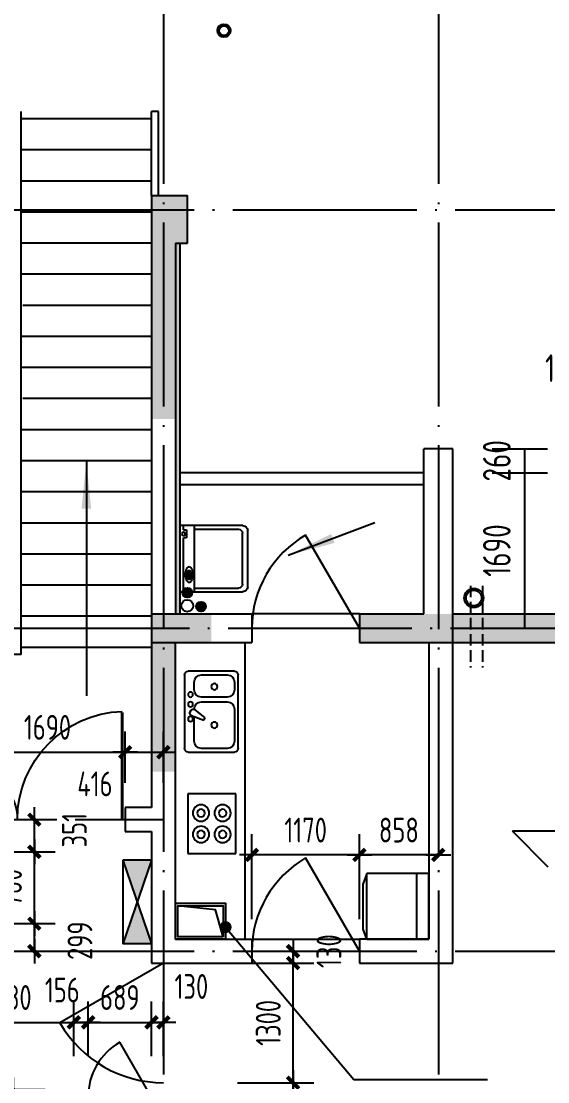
# Model space of a CAD drawing. Extents: x -726032 to 135930, y -151624 to 587044.
# Drawn here: x -469684 to -463956, y 475827 to 487356 of the extents above; entities that cross this region are included whole.
import ezdxf
from ezdxf.enums import TextEntityAlignment as Align

# ---------------------------------------------------------------- set-up
doc = ezdxf.new("R2010")
doc.units = 0
doc.header["$LTSCALE"] = 1000
doc.header["$MEASUREMENT"] = 0
doc.linetypes.add('DASH', pattern=[0.35, 0.25, -0.1])
doc.linetypes.add('DOTE', pattern=[2.42, 2, -0.2, 0.02, -0.2])
doc.layers.get('0').update_dxf_attribs({"linetype": 'CONTINUOUS'})
doc.layers.get('DEFPOINTS').update_dxf_attribs({"color": 1, "linetype": 'CONTINUOUS'})
for name, color, linetype in [('COLUMN', 170, 'CONTINUOUS'), ('DOTE', 8, 'DOTE'), ('GROUND', 45, 'CONTINUOUS'), ('JIAJU', 252, 'CONTINUOUS'), ('LVTRY', 6, 'CONTINUOUS'), ('PUB_DIM', 245, 'CONTINUOUS'), ('ROOF', 4, 'CONTINUOUS'), ('STAIR', 42, 'CONTINUOUS'), ('TOTHER', 7, 'CONTINUOUS'), ('WALL', 255, 'CONTINUOUS'), ('WINDOW', 155, 'CONTINUOUS'), ('WINDOW_TEXT', 7, 'CONTINUOUS'), ('引线', 213, 'CONTINUOUS'), ('空调', 245, 'CONTINUOUS'), ('雨水管', 20, 'CONTINUOUS')]:
    doc.layers.add(name, color=color, linetype=linetype)
doc.styles.add('DIM_FONT', font='isocp.shx', dxfattribs={"width": 0.8})
doc.styles.add('SIMPLEX', font='SIMPLEX.SHX')
doc.dimstyles.new('DIMA', dxfattribs={"dimtxt": 300, "dimasz": 1, "dimexe": 250, "dimexo": 300, "dimgap": 150, "dimtad": 1, "dimdec": 0, "dimzin": 0, "dimdsep": 46, "dimtxsty": 'DIM_FONT', "dimcen": 0.09, "dimse1": 1, "dimclrt": 142, "dimadec": 0, "dimazin": 0, "dimtfac": 1, "dimtdec": 0, "dimtix": 1, "dimtmove": 2, "dimatfit": 3, "dimfxl": 1, "dimtolj": 1, "dimtzin": 0, "dimarcsym": 0})
doc.dimstyles.new('DIMB', dxfattribs={"dimtxt": 300, "dimasz": 1, "dimexe": 250, "dimexo": 300, "dimgap": 150, "dimtad": 1, "dimdec": 0, "dimzin": 0, "dimdsep": 46, "dimtxsty": 'DIM_FONT', "dimcen": 0.09, "dimse2": 1, "dimclrt": 142, "dimadec": 0, "dimazin": 0, "dimtfac": 1, "dimtdec": 0, "dimtix": 1, "dimtmove": 2, "dimatfit": 3, "dimfxl": 1, "dimtolj": 1, "dimtzin": 0, "dimarcsym": 0})
doc.dimstyles.new('DIMN', dxfattribs={"dimtxt": 300, "dimasz": 1, "dimexe": 250, "dimexo": 300, "dimgap": 150, "dimtad": 1, "dimdec": 0, "dimzin": 0, "dimdsep": 46, "dimtxsty": 'DIM_FONT', "dimcen": 0.09, "dimclrt": 142, "dimadec": 0, "dimazin": 0, "dimtfac": 1, "dimtdec": 0, "dimtix": 1, "dimtmove": 2, "dimatfit": 3, "dimfxl": 1, "dimtolj": 1, "dimtzin": 0, "dimarcsym": 0})

# ---------------------------------------------------------------- blocks, each defined once
blk = doc.blocks.new('*D3779')
at = {"layer": 'DEFPOINTS', "color": 0, "transparency": 16777216}
for p in [(-464863, 482447), (-464863, 480757), (-464211, 480757)]:
    blk.add_point(p, dxfattribs=at)
at = {"layer": 'PUB_DIM', "color": 0, "lineweight": -2, "transparency": 16777216}
for p, q in [((-464563, 482447), (-463961, 482447)), ((-464211, 482446), (-464211, 480758))]:
    blk.add_line(p, q, dxfattribs=at)
at = {"layer": 'PUB_DIM', "color": 0, "transparency": 16777216}
for points in [[(-464211, 482446), (-464211, 482446), (-464211, 482447)], [(-464211, 480758), (-464211, 480758), (-464211, 480757)]]:
    blk.add_solid(points, dxfattribs=at)
at = {"layer": 'PUB_DIM', "color": 142, "transparency": 16777216, "insert": (-464511, 481602), "char_height": 300, "attachment_point": 5, "rotation": 90, "style": 'DIM_FONT'}
blk.add_mtext('\\A1;1690', dxfattribs=at)
blk = doc.blocks.new('*D1211')
at = {"layer": 'DEFPOINTS', "color": 0, "transparency": 16777216}
for p in [(-464863, 482707), (-464863, 482447), (-464211, 482447)]:
    blk.add_point(p, dxfattribs=at)
at = {"layer": 'PUB_DIM', "color": 0, "lineweight": -2, "transparency": 16777216}
for p, q in [((-464563, 482707), (-463961, 482707)), ((-464211, 482708), (-464211, 482709)), ((-464211, 482707), (-464211, 482447)), ((-464563, 482447), (-463961, 482447)), ((-464211, 482446), (-464211, 482445))]:
    blk.add_line(p, q, dxfattribs=at)
at = {"layer": 'PUB_DIM', "color": 0, "transparency": 16777216}
for points in [[(-464211, 482708), (-464211, 482708), (-464211, 482707)], [(-464211, 482446), (-464211, 482446), (-464211, 482447)]]:
    blk.add_solid(points, dxfattribs=at)
at = {"layer": 'PUB_DIM', "color": 142, "transparency": 16777216, "insert": (-464511, 482577), "char_height": 300, "attachment_point": 5, "rotation": 90, "style": 'DIM_FONT'}
blk.add_mtext('\\A1;260', dxfattribs=at)
blk = doc.blocks.new('_DIMX')
blk.add_line((-150, 0), (150, 0))
at = {"const_width": 50}
blk.add_lwpolyline([(-70, -70), (70, 70)], dxfattribs=at)
blk = doc.blocks.new('*D2454')
at = {"layer": 'DEFPOINTS', "color": 0, "transparency": 16777216}
for p in [(-466005, 478293), (-466005, 477323), (-465147, 477323)]:
    blk.add_point(p, dxfattribs=at)
at = {"layer": 'PUB_DIM', "color": 0, "lineweight": -2, "transparency": 16777216}
for p, q in [((-466005, 477593), (-466005, 478518)), ((-465148, 478293), (-466004, 478293))]:
    blk.add_line(p, q, dxfattribs=at)
at = {"layer": 'PUB_DIM', "color": 0, "lineweight": -2, "transparency": 16777216, "xscale": 0.9, "yscale": 0.9, "zscale": 0.9, "rotation": 180}
blk.add_blockref('_DIMX', (-466005, 478293), dxfattribs=at)
at = {"layer": 'PUB_DIM', "color": 0, "lineweight": -2, "transparency": 16777216, "xscale": 0.9, "yscale": 0.9, "zscale": 0.9}
blk.add_blockref('_DIMX', (-465147, 478293), dxfattribs=at)
at = {"layer": 'PUB_DIM', "color": 142, "transparency": 16777216, "insert": (-465576, 478563), "char_height": 270, "attachment_point": 5, "style": 'DIM_FONT'}
blk.add_mtext('\\A1;858', dxfattribs=at)
blk = doc.blocks.new('*D2455')
at = {"layer": 'DEFPOINTS', "color": 0, "transparency": 16777216}
for p in [(-467175, 478293), (-467175, 477323), (-466005, 477323)]:
    blk.add_point(p, dxfattribs=at)
at = {"layer": 'PUB_DIM', "color": 0, "lineweight": -2, "transparency": 16777216}
for p, q in [((-467175, 477593), (-467175, 478518)), ((-466006, 478293), (-467174, 478293))]:
    blk.add_line(p, q, dxfattribs=at)
at = {"layer": 'PUB_DIM', "color": 0, "lineweight": -2, "transparency": 16777216, "xscale": 0.9, "yscale": 0.9, "zscale": 0.9, "rotation": 180}
blk.add_blockref('_DIMX', (-467175, 478293), dxfattribs=at)
at = {"layer": 'PUB_DIM', "color": 0, "lineweight": -2, "transparency": 16777216, "xscale": 0.9, "yscale": 0.9, "zscale": 0.9}
blk.add_blockref('_DIMX', (-466005, 478293), dxfattribs=at)
at = {"layer": 'PUB_DIM', "color": 142, "transparency": 16777216, "insert": (-466590, 478563), "char_height": 270, "attachment_point": 5, "style": 'DIM_FONT'}
blk.add_mtext('\\A1;1170', dxfattribs=at)
blk = doc.blocks.new('_DBLK')
blk.add_line((-0.5, 0), (0, -0.866))
blk.add_arc((-0.5, 0), 1, 300, 0)
at = {"layer": 'WINDOW_TEXT', "style": 'SIMPLEX', "flags": 9}
blk.add_attdef('A', text='', height=1, dxfattribs=at).set_placement((0, 1.5), align=Align.MIDDLE)
blk = doc.blocks.new('A$C593B1C2D')
at = {"layer": 'JIAJU'}
for p, q in [((0, 550), (0, 32.5)), ((550, 550), (0, 550)), ((550, 32.5), (550, 550)), ((550, 450), (0, 450)), ((0, 32.5), (84.2, 0)), ((550, 32.5), (0, 32.5)), ((465.8, 0), (84.2, 0)), ((550, 32.5), (465.8, 0))]:
    blk.add_line(p, q, dxfattribs=at)
blk = doc.blocks.new('A$C52343C9C')
at = {"layer": 'JIAJU', "rotation": 2.050917305024764e-05}
blk.add_blockref('A$C593B1C2D', (0, 0), dxfattribs=at)
blk = doc.blocks.new('A$C47CE1419')
at = {"layer": 'JIAJU', "xscale": -1, "rotation": 90}
blk.add_blockref('A$C52343C9C', (550, 550), dxfattribs=at)
blk = doc.blocks.new('*D1212')
at = {"layer": 'DEFPOINTS', "color": 0, "transparency": 16777216}
for p in [(-463717, 483284), (-463847, 481977), (-463717, 481977)]:
    blk.add_point(p, dxfattribs=at)
at = {"layer": 'PUB_DIM', "color": 0, "lineweight": -2, "transparency": 16777216}
for p, q in [((-463847, 482277), (-463847, 483534)), ((-463717, 482277), (-463717, 483534)), ((-463848, 483284), (-463849, 483284)), ((-463847, 483284), (-463717, 483284)), ((-463716, 483284), (-463715, 483284))]:
    blk.add_line(p, q, dxfattribs=at)
at = {"layer": 'PUB_DIM', "color": 0, "transparency": 16777216}
for points in [[(-463848, 483284), (-463848, 483284), (-463847, 483284)], [(-463716, 483284), (-463716, 483284), (-463717, 483284)]]:
    blk.add_solid(points, dxfattribs=at)
at = {"layer": 'PUB_DIM', "color": 142, "transparency": 16777216, "insert": (-463782, 483584), "char_height": 300, "attachment_point": 5, "style": 'DIM_FONT'}
blk.add_mtext('\\A1;130', dxfattribs=at)
blk = doc.blocks.new('*D1216')
at = {"layer": 'DEFPOINTS', "color": 0, "transparency": 16777216}
for p in [(-468267, 476473), (-468956, 475837), (-468267, 475837)]:
    blk.add_point(p, dxfattribs=at)
at = {"layer": 'PUB_DIM', "color": 0, "lineweight": -2, "transparency": 16777216}
for p, q in [((-468956, 476107), (-468956, 476698)), ((-468267, 476107), (-468267, 476698)), ((-468955, 476473), (-468268, 476473))]:
    blk.add_line(p, q, dxfattribs=at)
at = {"layer": 'PUB_DIM', "color": 0, "lineweight": -2, "transparency": 16777216, "xscale": 0.9, "yscale": 0.9, "zscale": 0.9, "rotation": 180}
blk.add_blockref('_DIMX', (-468956, 476473), dxfattribs=at)
at = {"layer": 'PUB_DIM', "color": 0, "lineweight": -2, "transparency": 16777216, "xscale": 0.9, "yscale": 0.9, "zscale": 0.9}
blk.add_blockref('_DIMX', (-468267, 476473), dxfattribs=at)
at = {"layer": 'PUB_DIM', "color": 142, "transparency": 16777216, "insert": (-468611, 476743), "char_height": 270, "attachment_point": 5, "style": 'DIM_FONT'}
blk.add_mtext('\\A1;689', dxfattribs=at)
blk = doc.blocks.new('*D1217')
at = {"layer": 'DEFPOINTS', "color": 0, "transparency": 16777216}
for p in [(-469112, 476473), (-470542, 475837), (-469112, 475837)]:
    blk.add_point(p, dxfattribs=at)
at = {"layer": 'PUB_DIM', "color": 0, "lineweight": -2, "transparency": 16777216}
for p, q in [((-470542, 476107), (-470542, 476698)), ((-469112, 476107), (-469112, 476698)), ((-470541, 476473), (-469113, 476473))]:
    blk.add_line(p, q, dxfattribs=at)
at = {"layer": 'PUB_DIM', "color": 0, "lineweight": -2, "transparency": 16777216, "xscale": 0.9, "yscale": 0.9, "zscale": 0.9, "rotation": 180}
blk.add_blockref('_DIMX', (-470542, 476473), dxfattribs=at)
at = {"layer": 'PUB_DIM', "color": 0, "lineweight": -2, "transparency": 16777216, "xscale": 0.9, "yscale": 0.9, "zscale": 0.9}
blk.add_blockref('_DIMX', (-469112, 476473), dxfattribs=at)
at = {"layer": 'PUB_DIM', "color": 142, "transparency": 16777216, "insert": (-469827, 476743), "char_height": 270, "attachment_point": 5, "style": 'DIM_FONT'}
blk.add_mtext('\\A1;1430', dxfattribs=at)
blk = doc.blocks.new('*D1218')
at = {"layer": 'DEFPOINTS', "color": 0, "transparency": 16777216}
for p in [(-468956, 476473), (-469112, 475837), (-468956, 475837)]:
    blk.add_point(p, dxfattribs=at)
at = {"layer": 'PUB_DIM', "color": 0, "lineweight": -2, "transparency": 16777216}
for p, q in [((-469112, 476107), (-469112, 476698)), ((-468956, 476107), (-468956, 476698)), ((-469113, 476473), (-469114, 476473)), ((-469112, 476473), (-468956, 476473)), ((-468955, 476473), (-468954, 476473))]:
    blk.add_line(p, q, dxfattribs=at)
at = {"layer": 'PUB_DIM', "color": 0, "lineweight": -2, "transparency": 16777216, "xscale": 0.9, "yscale": 0.9, "zscale": 0.9}
blk.add_blockref('_DIMX', (-469112, 476473), dxfattribs=at)
at = {"layer": 'PUB_DIM', "color": 0, "lineweight": -2, "transparency": 16777216, "xscale": 0.9, "yscale": 0.9, "zscale": 0.9, "rotation": 180}
blk.add_blockref('_DIMX', (-468956, 476473), dxfattribs=at)
at = {"layer": 'PUB_DIM', "color": 142, "transparency": 16777216, "insert": (-469237, 476824), "char_height": 270, "attachment_point": 5, "style": 'DIM_FONT'}
blk.add_mtext('\\A1;156', dxfattribs=at)
blk = doc.blocks.new('*D2457')
at = {"layer": 'DEFPOINTS', "color": 0, "transparency": 16777216}
for p in [(-468137, 476473), (-468267, 475837), (-468137, 475837)]:
    blk.add_point(p, dxfattribs=at)
at = {"layer": 'PUB_DIM', "color": 0, "lineweight": -2, "transparency": 16777216}
for p, q in [((-468137, 476107), (-468137, 476698)), ((-468268, 476473), (-468269, 476473)), ((-468267, 476473), (-468137, 476473)), ((-468136, 476473), (-468135, 476473))]:
    blk.add_line(p, q, dxfattribs=at)
at = {"layer": 'PUB_DIM', "color": 0, "lineweight": -2, "transparency": 16777216, "xscale": 0.9, "yscale": 0.9, "zscale": 0.9}
blk.add_blockref('_DIMX', (-468267, 476473), dxfattribs=at)
at = {"layer": 'PUB_DIM', "color": 0, "lineweight": -2, "transparency": 16777216, "xscale": 0.9, "yscale": 0.9, "zscale": 0.9, "rotation": 180}
blk.add_blockref('_DIMX', (-468137, 476473), dxfattribs=at)
at = {"layer": 'PUB_DIM', "color": 142, "transparency": 16777216, "insert": (-467833, 476863), "char_height": 270, "attachment_point": 5, "style": 'DIM_FONT'}
blk.add_mtext('\\A1;130', dxfattribs=at)
blk = doc.blocks.new('M_A1SFU')
blk.add_line((-0.5, 0), (0, -0.866))
blk.add_arc((-0.5, 0), 1, 300, 0)
blk = doc.blocks.new('*D1219')
at = {"layer": 'DEFPOINTS', "color": 0, "transparency": 16777216}
for p in [(-469153, 475739), (-469769, 474907), (-469153, 474907)]:
    blk.add_point(p, dxfattribs=at)
at = {"layer": 'PUB_DIM', "color": 0, "lineweight": -2, "transparency": 16777216}
for p, q in [((-469423, 475739), (-469994, 475739)), ((-469769, 475738), (-469769, 474908)), ((-469423, 474907), (-469994, 474907))]:
    blk.add_line(p, q, dxfattribs=at)
at = {"layer": 'PUB_DIM', "color": 0, "lineweight": -2, "transparency": 16777216, "xscale": 0.9, "yscale": 0.9, "zscale": 0.9}
for p, rotation in [((-469769, 475739), 90), ((-469769, 474907), 270)]:
    blk.add_blockref('_DIMX', p, dxfattribs=dict(at, rotation=rotation))
at = {"layer": 'PUB_DIM', "color": 142, "transparency": 16777216, "insert": (-470039, 475323), "char_height": 270, "attachment_point": 5, "rotation": 90, "style": 'DIM_FONT'}
blk.add_mtext('\\A1;832', dxfattribs=at)
blk = doc.blocks.new('*D1220')
at = {"layer": 'DEFPOINTS', "color": 0, "transparency": 16777216}
for p in [(-468137, 479410), (-468553, 478807), (-468137, 478807)]:
    blk.add_point(p, dxfattribs=at)
at = {"layer": 'PUB_DIM', "color": 0, "lineweight": -2, "transparency": 16777216}
for p, q in [((-468553, 479077), (-468553, 479635)), ((-468137, 479077), (-468137, 479635)), ((-468552, 479410), (-468138, 479410))]:
    blk.add_line(p, q, dxfattribs=at)
at = {"layer": 'PUB_DIM', "color": 0, "lineweight": -2, "transparency": 16777216, "xscale": 0.9, "yscale": 0.9, "zscale": 0.9, "rotation": 180}
blk.add_blockref('_DIMX', (-468553, 479410), dxfattribs=at)
at = {"layer": 'PUB_DIM', "color": 0, "lineweight": -2, "transparency": 16777216, "xscale": 0.9, "yscale": 0.9, "zscale": 0.9}
blk.add_blockref('_DIMX', (-468137, 479410), dxfattribs=at)
at = {"layer": 'PUB_DIM', "color": 142, "transparency": 16777216, "insert": (-468882, 479065), "char_height": 270, "attachment_point": 5, "style": 'DIM_FONT'}
blk.add_mtext('\\A1;416', dxfattribs=at)
blk = doc.blocks.new('_ARROW')
blk.add_solid([(0, 0), (-1, 0.1), (-1, -0.1)])
blk = doc.blocks.new('*D2458')
at = {"layer": 'DEFPOINTS', "color": 0, "transparency": 16777216}
for p in [(-468553, 479410), (-470243, 478807), (-468553, 478807)]:
    blk.add_point(p, dxfattribs=at)
at = {"layer": 'PUB_DIM', "color": 0, "lineweight": -2, "transparency": 16777216}
for p, q in [((-468553, 479077), (-468553, 479635)), ((-470242, 479410), (-468554, 479410))]:
    blk.add_line(p, q, dxfattribs=at)
at = {"layer": 'PUB_DIM', "color": 0, "lineweight": -2, "transparency": 16777216, "xscale": 0.9, "yscale": 0.9, "zscale": 0.9, "rotation": 180}
blk.add_blockref('_DIMX', (-470243, 479410), dxfattribs=at)
at = {"layer": 'PUB_DIM', "color": 0, "lineweight": -2, "transparency": 16777216, "xscale": 0.9, "yscale": 0.9, "zscale": 0.9}
blk.add_blockref('_DIMX', (-468553, 479410), dxfattribs=at)
at = {"layer": 'PUB_DIM', "color": 142, "transparency": 16777216, "insert": (-469398, 479680), "char_height": 270, "attachment_point": 5, "style": 'DIM_FONT'}
blk.add_mtext('\\A1;1690', dxfattribs=at)
blk = doc.blocks.new('M_A17ORW')
at = {"const_width": 0.02}
for points in [[(-0.481, -0.0014), (-0.481, -0.3084)], [(0.481, 0.0014), (0.481, -0.6906)]]:
    blk.add_lwpolyline(points, dxfattribs=at)
for centre, radius, start, end in [((-0.5008, -0.0026), 0.3067, 274.24917, 0.21013), ((0.5046, 0.0019), 0.6987, 180.27623, 268.06031)]:
    blk.add_arc(centre, radius, start, end)
blk = doc.blocks.new('*D2459')
at = {"layer": 'DEFPOINTS', "color": 0, "transparency": 16777216}
for p in [(-470399, 478326), (-469541, 478326), (-470399, 477546)]:
    blk.add_point(p, dxfattribs=at)
at = {"layer": 'PUB_DIM', "color": 0, "lineweight": -2, "transparency": 16777216}
for p, q in [((-470129, 478326), (-469316, 478326)), ((-469541, 477547), (-469541, 478325))]:
    blk.add_line(p, q, dxfattribs=at)
at = {"layer": 'PUB_DIM', "color": 0, "lineweight": -2, "transparency": 16777216, "xscale": 0.9, "yscale": 0.9, "zscale": 0.9}
for p, rotation in [((-469541, 478326), 90), ((-469541, 477546), 270)]:
    blk.add_blockref('_DIMX', p, dxfattribs=dict(at, rotation=rotation))
at = {"layer": 'PUB_DIM', "color": 142, "transparency": 16777216, "insert": (-469811, 477936), "char_height": 270, "attachment_point": 5, "rotation": 90, "style": 'DIM_FONT'}
blk.add_mtext('\\A1;780', dxfattribs=at)
blk = doc.blocks.new('*D2460')
at = {"layer": 'DEFPOINTS', "color": 0, "transparency": 16777216}
for p in [(-470399, 478677), (-469541, 478677), (-470399, 478326)]:
    blk.add_point(p, dxfattribs=at)
at = {"layer": 'PUB_DIM', "color": 0, "lineweight": -2, "transparency": 16777216}
for p, q in [((-470129, 478677), (-469316, 478677)), ((-469541, 478327), (-469541, 478676))]:
    blk.add_line(p, q, dxfattribs=at)
at = {"layer": 'PUB_DIM', "color": 0, "lineweight": -2, "transparency": 16777216, "xscale": 0.9, "yscale": 0.9, "zscale": 0.9}
for p, rotation in [((-469541, 478677), 90), ((-469541, 478326), 270)]:
    blk.add_blockref('_DIMX', p, dxfattribs=dict(at, rotation=rotation))
at = {"layer": 'PUB_DIM', "color": 142, "transparency": 16777216, "insert": (-469106, 478562), "char_height": 270, "attachment_point": 5, "rotation": 90, "style": 'DIM_FONT'}
blk.add_mtext('\\A1;351', dxfattribs=at)
blk = doc.blocks.new('A$C5371541F')
at = {"layer": 'JIAJU'}
h = blk.add_hatch(color=256, dxfattribs=at)
h.paths.add_polyline_path([(0, 700), (120, 350), (240, 700)])
h.paths.add_polyline_path([(0, 0), (240, 0), (120, 350)])
for p, q in [((0, 700), (0, 0)), ((240, 700), (0, 0)), ((240, 700), (0, 700)), ((0, 700), (240, 0)), ((240, 700), (240, 0)), ((240, 0), (0, 0))]:
    blk.add_line(p, q, dxfattribs=at)
blk = doc.blocks.new('*D2461')
at = {"layer": 'DEFPOINTS', "color": 0, "transparency": 16777216}
for p in [(-470399, 477546), (-469541, 477546), (-470399, 477247)]:
    blk.add_point(p, dxfattribs=at)
at = {"layer": 'PUB_DIM', "color": 0, "lineweight": -2, "transparency": 16777216}
for p, q in [((-470129, 477546), (-469316, 477546)), ((-469541, 477248), (-469541, 477545))]:
    blk.add_line(p, q, dxfattribs=at)
at = {"layer": 'PUB_DIM', "color": 0, "lineweight": -2, "transparency": 16777216, "xscale": 0.9, "yscale": 0.9, "zscale": 0.9}
for p, rotation in [((-469541, 477546), 90), ((-469541, 477247), 270)]:
    blk.add_blockref('_DIMX', p, dxfattribs=dict(at, rotation=rotation))
at = {"layer": 'PUB_DIM', "color": 142, "transparency": 16777216, "insert": (-469045, 477361), "char_height": 270, "attachment_point": 5, "rotation": 90, "style": 'DIM_FONT'}
blk.add_mtext('\\A1;299', dxfattribs=at)
blk = doc.blocks.new('*D2462')
at = {"layer": 'DEFPOINTS', "color": 0, "transparency": 16777216}
for p in [(-467603, 477117), (-466727, 477117), (-467603, 475817)]:
    blk.add_point(p, dxfattribs=at)
at = {"layer": 'PUB_DIM', "color": 0, "lineweight": -2, "transparency": 16777216}
for p, q in [((-467333, 477117), (-466502, 477117)), ((-466727, 475818), (-466727, 477116))]:
    blk.add_line(p, q, dxfattribs=at)
at = {"layer": 'PUB_DIM', "color": 0, "lineweight": -2, "transparency": 16777216, "xscale": 0.9, "yscale": 0.9, "zscale": 0.9}
for p, rotation in [((-466727, 477117), 90), ((-466727, 475817), 270)]:
    blk.add_blockref('_DIMX', p, dxfattribs=dict(at, rotation=rotation))
at = {"layer": 'PUB_DIM', "color": 142, "transparency": 16777216, "insert": (-466997, 476467), "char_height": 270, "attachment_point": 5, "rotation": 90, "style": 'DIM_FONT'}
blk.add_mtext('\\A1;1300', dxfattribs=at)
blk = doc.blocks.new('*D2463')
at = {"layer": 'DEFPOINTS', "color": 0, "transparency": 16777216}
for p in [(-467603, 475817), (-466727, 475817), (-467603, 474907)]:
    blk.add_point(p, dxfattribs=at)
at = {"layer": 'PUB_DIM', "color": 0, "lineweight": -2, "transparency": 16777216}
for p, q in [((-467333, 475817), (-466502, 475817)), ((-466727, 474908), (-466727, 475816))]:
    blk.add_line(p, q, dxfattribs=at)
at = {"layer": 'PUB_DIM', "color": 0, "lineweight": -2, "transparency": 16777216, "xscale": 0.9, "yscale": 0.9, "zscale": 0.9}
for p, rotation in [((-466727, 475817), 90), ((-466727, 474907), 270)]:
    blk.add_blockref('_DIMX', p, dxfattribs=dict(at, rotation=rotation))
at = {"layer": 'PUB_DIM', "color": 142, "transparency": 16777216, "insert": (-466997, 475362), "char_height": 270, "attachment_point": 5, "rotation": 90, "style": 'DIM_FONT'}
blk.add_mtext('\\A1;910', dxfattribs=at)
blk = doc.blocks.new('*D2464')
at = {"layer": 'DEFPOINTS', "color": 0, "transparency": 16777216}
for p in [(-467603, 477247), (-466727, 477247), (-467603, 477117)]:
    blk.add_point(p, dxfattribs=at)
at = {"layer": 'PUB_DIM', "color": 0, "lineweight": -2, "transparency": 16777216}
for p, q in [((-467333, 477247), (-466502, 477247)), ((-466727, 477248), (-466727, 477249)), ((-466727, 477117), (-466727, 477247)), ((-466727, 477116), (-466727, 477115))]:
    blk.add_line(p, q, dxfattribs=at)
at = {"layer": 'PUB_DIM', "color": 0, "lineweight": -2, "transparency": 16777216, "xscale": 0.9, "yscale": 0.9, "zscale": 0.9}
for p, rotation in [((-466727, 477247), 270), ((-466727, 477117), 90)]:
    blk.add_blockref('_DIMX', p, dxfattribs=dict(at, rotation=rotation))
at = {"layer": 'PUB_DIM', "color": 142, "transparency": 16777216, "insert": (-466337, 477247), "char_height": 270, "attachment_point": 5, "rotation": 90, "style": 'DIM_FONT'}
blk.add_mtext('\\A1;130', dxfattribs=at)
blk = doc.blocks.new('M_E29JIV')
at = {"color": 0, "linetype": 'ByBlock'}
for p, q in [((0, -306.8), (0, 306.8)), ((30.7, 337.5), (419.3, 337.5)), ((358, 306.8), (143.2, 306.8)), ((450, 306.8), (450, -306.8)), ((81.8, 245.5), (81.8, 40)), ((419.3, -20.5), (419.3, 245.5)), ((48.4, 2), (56.6, -12.3)), ((58.9, 31.4), (162.5, 70.2)), ((172.8, 52.5), (87.3, -17.8)), ((162.5, 70.2), (172.8, 52.5)), ((143.2, -81.8), (358, -81.8)), ((358, -122.7), (143.2, -122.7)), ((81.8, -184.1), (81.8, -245.5)), ((419.3, -245.5), (419.3, -184.1)), ((419.3, -337.5), (30.7, -337.5)), ((143.2, -306.8), (358, -306.8))]:
    blk.add_line(p, q, dxfattribs=at)
for centre, radius in [((250.6, 112.5), 25.6), ((51.1, 61.4), 20.5), ((51.1, -61.4), 20.5), ((51.1, -143.2), 20.5), ((250.6, -209.7), 25.6)]:
    blk.add_circle(centre, radius, dxfattribs=at)
for centre, radius, start, end in [((30.7, 306.8), 30.7, 90, 180), ((143.2, 245.5), 61.4, 90, 180), ((358, 245.5), 61.4, 0, 90), ((419.3, 306.8), 30.7, 0, 90), ((66.1, 12.3), 20.5, 110.53768, 210), ((74.3, -2), 20.5, 210, 309.46232), ((143.2, -20.5), 61.4, 180, 270), ((358, -20.5), 61.4, 270, 0), ((143.2, -184.1), 61.4, 90, 180), ((358, -184.1), 61.4, 0, 90), ((143.2, -245.5), 61.4, 180, 270), ((358, -245.5), 61.4, 270, 0), ((30.7, -306.8), 30.7, 180, 270), ((419.3, -306.8), 30.7, 270, 0)]:
    blk.add_arc(centre, radius, start, end, dxfattribs=at)
at = {"style": 'DIM_FONT', "width": 0.8, "flags": 9}
for tag in ['XSIZE', 'YSIZE']:
    blk.add_attdef(tag, (0, 0), '', height=0.5, dxfattribs=at)
blk = doc.blocks.new('M_E21')
for p, q in [((-250.1, 0), (250.1, 0)), ((-250.1, -400.1), (-250.1, 0)), ((250.1, 0), (250.1, -400.1)), ((250.1, -400.1), (-250.1, -400.1))]:
    blk.add_line(p, q)
at = {"layer": 'TOTHER', "linetype": 'Continuous'}
for centre, radius in [((-89.3, -109.8), 68.5), ((-89.3, -109.8), 31.6), ((89.3, -109.8), 68.5), ((89.3, -109.8), 31.6), ((-89.3, -290.2), 68.5), ((-89.3, -290.2), 31.6), ((89.3, -290.2), 68.5), ((89.3, -290.2), 31.6)]:
    blk.add_circle(centre, radius, dxfattribs=at)
at = {"width": 0.8, "flags": 9}
for tag in ['XSIZE', 'YSIZE']:
    blk.add_attdef(tag, (0, 0), '', height=0.5, dxfattribs=at)
blk = doc.blocks.new('M_E20')
for p, q in [((345, 0), (-345, 0)), ((-302, -36), (-345, -36)), ((-302, -35), (-302, -66)), ((-302, -66), (-219, -66)), ((-219, -66), (-219, -35)), ((345, -36), (-219, -36)), ((123, -87), (123, -99)), ((133, -96), (133, -113)), ((198, -96), (133, -96)), ((198, -113), (198, -96)), ((215, -88), (215, -99)), ((-307, -144), (-307, -611)), ((133, -113), (198, -113)), ((307, -144), (307, -611)), ((267, -651), (-267, -651))]:
    blk.add_line(p, q)
blk.add_lwpolyline([(83, -94, 0.185158), (88, -107, 0.102042), (108, -122, 0.060862), (133, -130, 0.047173), (166, -133, 0.047173), (200, -130, 0.060862), (225, -122, 0.102042), (245, -107, 0.185158), (250, -94, 0.185158), (245, -82, 0.102042), (225, -67, 0.060862), (200, -59, 0.047173), (166, -56, 0.047173), (133, -59, 0.060862), (108, -67, 0.102042), (88, -82, 0.185158)], format="xyb", close=True)
for points in [[(215, -88, 0.259034), (213, -85, 0.076276), (201, -80, 0.036515), (188, -77, 0.026615), (169, -76, 0.026615), (150, -77, 0.036515), (137, -80, 0.076276), (125, -85, 0.259034), (123, -88, 0.078462), (123, -89, 0.056762)], [(215, -99, 0.259034), (213, -95, 0.076276), (201, -90, 0.036515), (188, -88, 0.026615), (169, -87, 0.026615), (150, -88, 0.036515), (137, -90, 0.076276), (125, -95, 0.259034), (123, -99, 0.259034), (125, -102, 0.056762), (133, -106, 0.036515)], [(198, -108, 0.008736), (201, -107, 0.076276), (213, -102, 0.259034), (215, -99, 0.259034)]]:
    blk.add_lwpolyline(points, format="xyb")
blk.add_circle((-259, -35), 17.5)
for centre, start, end in [((-267, -611), 180, 270), ((267, -611), 270, 0)]:
    blk.add_arc(centre, 40, start, end)
at = {"layer": 'TOTHER', "linetype": 'Continuous'}
for p, q in [((-345, -656), (-345, 0)), ((345, 0), (345, -656)), ((-345, -145), (345, -145)), ((295, -706), (-295, -706))]:
    blk.add_line(p, q, dxfattribs=at)
for centre, start, end in [((-295, -656), 180, 270), ((295, -656), 270, 0)]:
    blk.add_arc(centre, 50, start, end, dxfattribs=at)
at = {"width": 0.8, "flags": 9}
for tag in ['XSIZE', 'YSIZE']:
    blk.add_attdef(tag, (0, 0), '', height=0.5, dxfattribs=at)

msp = doc.modelspace()

# ---------------------------------------------------------------- hatches: boundary and pattern name
at = {"layer": 'ROOF'}
h = msp.add_hatch(dxfattribs=at)
h.set_pattern_fill('DOTS', color=256, scale=390, style=0)
h.set_pattern_definition([(180, (-454656.772, 71938.763), (-12.1875, 24.375), [0, -24.375])])
h.paths.add_polyline_path([(-467954.9, 480912.9), (-468006.9, 480912.9), (-468006.9, 484942.9), (-467954.9, 484942.9)])
at = {"layer": '雨水管'}
h = msp.add_hatch(dxfattribs=at)
h.set_pattern_fill('ANSI31', color=256, scale=130, style=0)
h.set_pattern_definition([(135, (52879.341, 823176.22), (11.4904852, 11.4904852), [])])
h.paths.add_polyline_path([(-467928.5, 481144.4, 1), (-467824.5, 481144.4, 1)])
h = msp.add_hatch(dxfattribs=at)
h.set_pattern_fill('ANSI31', color=256, scale=130, style=0)
h.set_pattern_definition([(135, (53027.654, 823024.264), (11.4904852, 11.4904852), [])])
h.paths.add_polyline_path([(-467780.2, 480992.5, 1), (-467676.2, 480992.5, 1)])

# ---------------------------------------------------------------- linework, layer by layer
at = {"layer": 'COLUMN'}
for points in [[(-468266.9, 483031.9), (-468006.9, 483031.9), (-468266.9, 485462.9), (-468006.9, 484942.9)], [(-467876.9, 485462.9), (-467876.9, 484942.9), (-468266.9, 485462.9), (-468006.9, 484942.9)], [(-468006.9, 479196.9), (-468266.9, 479196.9), (-468006.9, 480600.9), (-468266.9, 480912.9)], [(-467616.9, 480912.9), (-467616.9, 480600.9), (-468266.9, 480912.9), (-468006.9, 480600.9)], [(-466004.9, 480912.9), (-466004.9, 480600.9), (-463716.9, 480912.9), (-463716.9, 480600.9)]]:
    msp.add_solid(points, dxfattribs=at)
at = {"layer": 'DOTE'}
for p, q in [((-468136.9, 490006.5), (-468136.9, 474906.9)), ((-465146.9, 490006.5), (-465146.9, 459534.9)), ((-481902.2, 485306.9), (-412270.4, 485306.9)), ((-481954.2, 480756.9), (-412270.4, 480756.9)), ((-471516.9, 478676.9), (-468136.9, 478676.9)), ((-481902.2, 477246.9), (-412270.4, 477246.9))]:
    msp.add_line(p, q, dxfattribs=at)
at = {"layer": 'GROUND'}
for p, q in [((-466004.9, 480912.9), (-467174.9, 480912.9)), ((-467174.9, 477376.9), (-466004.9, 477376.9))]:
    msp.add_line(p, q, dxfattribs=at)
at = {"layer": 'LVTRY'}
msp.add_line((-467252.9, 480600.9), (-467252.9, 477376.9), dxfattribs=at)
for points in [[(-467460.9, 477376.9), (-468006.9, 477376.9), (-468006.9, 477766.9), (-467460.9, 477766.9)], [(-467486.9, 477402.9), (-467980.9, 477402.9), (-467980.9, 477740.9), (-467486.9, 477740.9)]]:
    msp.add_lwpolyline(points, close=True, dxfattribs=at)
msp.add_lwpolyline([(-467486.9, 477402.9), (-467571.5, 477697.5), (-467980.9, 477740.9)], dxfattribs=at)
at = {"layer": 'PUB_DIM'}
for p in [(-463951.8, 478159.6), (-462610, 478549.6)]:
    msp.add_line(p, (-464341.8, 478549.6), dxfattribs=at)
msp.add_lwpolyline([(-468975.4, 482576.9), (-468975.4, 480021)], dxfattribs=at)
at = {"layer": 'ROOF'}
for p, q in [((-467954.9, 480912.9), (-467954.9, 484942.9)), ((-465302.9, 482446.9), (-467954.9, 482446.9)), ((-465302.9, 482316.9), (-467954.9, 482316.9))]:
    msp.add_line(p, q, dxfattribs=at)
at = {"layer": 'STAIR'}
for p, q in [((-469683.9, 480470.9), (-469683.9, 486372.9)), ((-468266.9, 486294.9), (-469683.9, 486294.9)), ((-468188.9, 486372.9), (-468266.9, 486372.9)), ((-468266.9, 485462.9), (-468266.9, 486372.9)), ((-468188.9, 485462.9), (-468188.9, 486372.9)), ((-468266.9, 485956.9), (-469683.9, 485956.9)), ((-468266.9, 485618.9), (-469683.9, 485618.9)), ((-468266.9, 485280.9), (-469683.9, 485280.9)), ((-468266.9, 484942.9), (-469683.9, 484942.9)), ((-468266.9, 484604.9), (-469683.9, 484604.9)), ((-468266.9, 484266.9), (-469667.8, 484266.9)), ((-468266.9, 483928.9), (-469683.9, 483928.9)), ((-468266.9, 483590.9), (-469683.9, 483590.9)), ((-468266.9, 483252.9), (-469667.8, 483252.9)), ((-468266.9, 482914.9), (-469683.9, 482914.9)), ((-468266.9, 482576.9), (-469683.9, 482576.9)), ((-468266.9, 482238.9), (-469683.9, 482238.9)), ((-468266.9, 481900.9), (-469683.9, 481900.9)), ((-468266.9, 481562.9), (-469683.9, 481562.9)), ((-468266.9, 481224.9), (-469683.9, 481224.9)), ((-468266.9, 480886.9), (-469683.9, 480886.9)), ((-468266.9, 480548.9), (-469683.9, 480548.9)), ((-469683.9, 480470.9), (-469969.9, 480470.9))]:
    msp.add_line(p, q, dxfattribs=at)
at = {"layer": 'WALL'}
for p, q in [((-468266.9, 485462.9), (-467876.9, 485462.9)), ((-468266.9, 485462.9), (-468266.9, 478806.9)), ((-467876.9, 484942.9), (-467876.9, 485462.9)), ((-468006.9, 484942.9), (-467876.9, 484942.9)), ((-468006.9, 484942.9), (-468006.9, 480912.9)), ((-465302.9, 480912.9), (-465302.9, 482706.9)), ((-464990.9, 482706.9), (-465302.9, 482706.9)), ((-464990.9, 477116.9), (-464990.9, 482706.9)), ((-468266.9, 480912.9), (-467174.9, 480912.9)), ((-467174.9, 480912.9), (-467174.9, 480600.9)), ((-466004.9, 480912.9), (-466004.9, 480600.9)), ((-466004.9, 480912.9), (-465302.9, 480912.9)), ((-464990.9, 480912.9), (-463716.9, 480912.9)), ((-468266.9, 480600.9), (-467174.9, 480600.9)), ((-468006.9, 477376.9), (-468006.9, 480600.9)), ((-466004.9, 480600.9), (-463716.9, 480600.9)), ((-465250.9, 480600.9), (-465250.9, 477376.9)), ((-468266.9, 478806.9), (-468552.9, 478806.9)), ((-468552.9, 478806.9), (-468552.9, 478546.9)), ((-468552.9, 478546.9), (-468266.9, 478546.9)), ((-468266.9, 478546.9), (-468266.9, 477116.9)), ((-468006.9, 477376.9), (-467174.9, 477376.9)), ((-467174.9, 477376.9), (-467174.9, 477116.9)), ((-466004.9, 477376.9), (-466004.9, 477116.9)), ((-465250.9, 477376.9), (-466004.9, 477376.9)), ((-468266.9, 477116.9), (-467174.9, 477116.9)), ((-466004.9, 477116.9), (-464990.9, 477116.9))]:
    msp.add_line(p, q, dxfattribs=at)
at = {"layer": '引线', "const_width": 64.7}
msp.add_lwpolyline([(-467493.5, 477508.1, 1), (-467428.2, 477508.1, 1)], format="xyb", close=True, dxfattribs=at)
at = {"layer": '引线'}
msp.add_lwpolyline([(-467460.9, 477508.1), (-466067.7, 475852.4), (-464611.2, 475852.4)], dxfattribs=at)
at = {"layer": '空调', "linetype": 'DASH', "ltscale": 0.5}
for p, q in [((-464795.9, 481218.7), (-464795.9, 480329.3)), ((-464665.9, 481218.7), (-464665.9, 480329.3))]:
    msp.add_line(p, q, dxfattribs=at)
at = {"layer": '雨水管'}
msp.add_lwpolyline([(-466781.7, 481550.5), (-465836.2, 481905.7)], dxfattribs=at)
for centre, radius in [((-467478.4, 487253.4), 71.5), ((-467478.4, 487253.4), 52), ((-467876.5, 481144.4), 52), ((-464761, 481086.3), 104), ((-464761, 481086.3), 84.5), ((-467877.5, 481002.2), 65), ((-467728.2, 480992.5), 52)]:
    msp.add_circle(centre, radius, dxfattribs=at)

# ---------------------------------------------------------------- block references
at = {"layer": 'JIAJU', "xscale": 1.299999999999272, "yscale": 1.299999999999272, "zscale": 1.299999999999272}
msp.add_blockref('A$C5371541F', (-468578.9, 477324.9), dxfattribs=at)
at = {"layer": 'LVTRY'}
for name, p, xscale, yscale, zscale, rotation in [('M_E20', (-467954.9, 481513.5), -1.039999999993597, 1.039999999993597, 1.04, 90), ('M_E29JIV', (-467908.9, 479850.1), -1.299999999999272, 1.30000000000291, 1.3, 180), ('M_E21', (-467871, 478632.4), -1.30000000000291, 1.30000000000291, 1.3, 90)]:
    msp.add_blockref(name, p, dxfattribs=dict(at, xscale=xscale, yscale=yscale, zscale=zscale, rotation=rotation))
at = {"layer": 'LVTRY', "xscale": -1.299999999999272, "yscale": 1.30000000000291, "zscale": 1.3}
msp.add_blockref('A$C47CE1419', (-465250.9, 477376.9), dxfattribs=at)
at = {"layer": 'PUB_DIM', "xscale": 520, "yscale": 520, "zscale": 520, "rotation": 90}
msp.add_blockref('_ARROW', (-468975.4, 482576.9), dxfattribs=at)
at = {"layer": 'WINDOW'}
for p, xscale, yscale, zscale, rotation in [((-466589.9, 480756.9), 1170, 1170, 1170, 180), ((-466589.9, 477246.9), 1170, 1170, 1170, 180), ((-468136.9, 476466.9), -1300, -1300, 1300, 90)]:
    msp.add_blockref('_DBLK', p, dxfattribs=dict(at, xscale=xscale, yscale=yscale, zscale=zscale, rotation=rotation))
for name, p, xscale, yscale, zscale in [('M_A17ORW', (-469397.9, 478676.9), 1690, -1690, 1690), ('M_A1SFU', (-468611.4, 475660.9), -689, -689, 689)]:
    msp.add_blockref(name, p, dxfattribs=dict(at, xscale=xscale, yscale=yscale, zscale=zscale))
at = {"layer": '雨水管', "xscale": -519.9999999999982, "yscale": 520, "zscale": 520, "rotation": 20.58587090699948}
msp.add_blockref('_ARROW', (-466781.7, 481550.5), dxfattribs=at)

# ---------------------------------------------------------------- dimensions: what is measured, and where the dimension line sits
at = {"layer": 'PUB_DIM'}
dim = msp.add_linear_dim(base=(-463716.9, 483284.3), p1=(-463846.9, 481977.1), p2=(-463716.9, 481977.1), dimstyle='DIMN', dxfattribs=at)
dim.commit()
dim.dimension.update_dxf_attribs({"geometry": '*D1212', "text_midpoint": (-463781.9, 483584.3)})
for base, p1, p2, dimstyle, picture, middle in [((-464210.8, 482446.9), (-464863.2, 482706.9), (-464863.2, 482446.9), 'DIMN', '*D1211', (-464510.8, 482576.9)), ((-464210.8, 480756.9), (-464863.2, 482446.9), (-464863.2, 480756.9), 'DIMB', '*D3779', (-464510.8, 481601.9))]:
    dim = msp.add_linear_dim(base=base, p1=p1, p2=p2, angle=270, dimstyle=dimstyle, dxfattribs=at)
    dim.commit()
    dim.dimension.update_dxf_attribs({"geometry": picture, "text_midpoint": middle})
for p1, p2, distance, dimstyle, picture, middle in [((-470242.9, 478806.9), (-468552.9, 478806.9), 603.2, 'DIMA', '*D2458', (-469397.9, 479680.2)), ((-466004.9, 477323.4), (-467174.9, 477323.4), -969.4, 'DIMA', '*D2455', (-466589.9, 478562.8)), ((-465146.9, 477323.4), (-466004.9, 477323.4), -969.4, 'DIMA', '*D2454', (-465575.9, 478562.8)), ((-470398.9, 477545.9), (-470398.9, 478325.9), -857.8, 'DIMA', '*D2459', (-469811.1, 477935.9)), ((-467603.2, 475816.9), (-467603.2, 477116.9), -876.7, 'DIMA', '*D2462', (-466996.5, 476466.9)), ((-470541.9, 475836.8), (-469111.9, 475836.8), 636.5, 'DIMN', '*D1217', (-469826.9, 476743.3)), ((-468955.9, 475836.8), (-468266.9, 475836.8), 636.5, 'DIMN', '*D1216', (-468611.4, 476743.3)), ((-467603.2, 474906.9), (-467603.2, 475816.9), -876.7, 'DIMA', '*D2463', (-466996.5, 475361.9))]:
    dim = msp.add_aligned_dim(p1=p1, p2=p2, distance=distance, dimstyle=dimstyle, override={"dimscale": 0.9, "dimblk1": '_DIMX', "dimblk2": '_DIMX', "dimsah": 1}, dxfattribs=at)
    dim.commit()
    dim.dimension.update_dxf_attribs({"geometry": picture, "text_midpoint": middle})
for base, p1, p2, angle, dimstyle, picture, middle in [((-468136.9, 479410.2), (-468552.9, 478806.9), (-468136.9, 478806.9), 0, 'DIMN', '*D1220', (-468882.3, 479064.5)), ((-469541.1, 478676.9), (-470398.9, 478325.9), (-470398.9, 478676.9), 90, 'DIMA', '*D2460', (-469105.6, 478561.9)), ((-469541.1, 477545.9), (-470398.9, 477246.9), (-470398.9, 477545.9), 90, 'DIMA', '*D2461', (-469044.7, 477360.9)), ((-466726.5, 477246.9), (-467603.2, 477116.9), (-467603.2, 477246.9), 90, 'DIMA', '*D2464', (-466336.5, 477246.9)), ((-468955.9, 476473.3), (-469111.9, 475836.8), (-468955.9, 475836.8), 0, 'DIMN', '*D1218', (-469237.3, 476824.4)), ((-468136.9, 476473.3), (-468266.9, 475836.8), (-468136.9, 475836.8), 0, 'DIMA', '*D2457', (-467833.1, 476863.4))]:
    dim = msp.add_linear_dim(base=base, p1=p1, p2=p2, angle=angle, dimstyle=dimstyle, override={"dimscale": 0.9, "dimblk1": '_DIMX', "dimblk2": '_DIMX', "dimsah": 1}, dxfattribs=at)
    dim.commit()
    dim.dimension.update_dxf_attribs({"geometry": picture, "text_midpoint": middle, "dimtype": 161})
dim = msp.add_linear_dim(base=(-469769.2, 474906.9), p1=(-469153.3, 475738.9), p2=(-469153.3, 474906.9), angle=270, dimstyle='DIMN', override={"dimscale": 0.9, "dimblk1": '_DIMX', "dimblk2": '_DIMX', "dimsah": 1}, dxfattribs=at)
dim.commit()
dim.dimension.update_dxf_attribs({"geometry": '*D1219', "text_midpoint": (-470039.3, 475322.9)})

doc.saveas('drawing.dxf')
